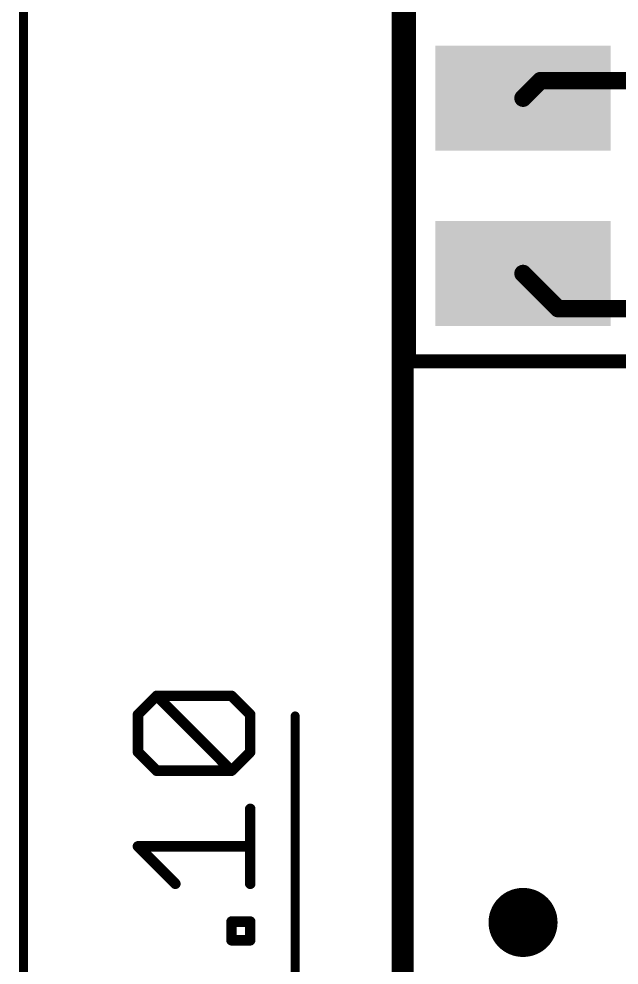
# Model space of a CAD drawing. Extents: x -7.8 to 82.2, y -8.5 to 61.7.
# Drawn here: x -5.53 to 3.17, y 6.49 to 20.2 of the extents above; entities that cross this region are included whole.
import ezdxf

# ---------------------------------------------------------------- set-up
doc = ezdxf.new("R2010")
doc.units = 0
for name, color, linetype in [('1', 12, 'CONTINUOUS'), ('16', 132, 'CONTINUOUS'), ('20', 53, 'CONTINUOUS'), ('21', 40, 'CONTINUOUS'), ('23', 40, 'CONTINUOUS'), ('47', 253, 'CONTINUOUS')]:
    doc.layers.add(name, color=color, linetype=linetype)

# ---------------------------------------------------------------- blocks, each defined once
blk = doc.blocks.new('PIE')
at = {"const_width": 0.5}
blk.add_lwpolyline([(0, -0.25, 1), (0, 0.25, 1), (0, -0.25)], format="xyb", dxfattribs=at)
blk = doc.blocks.new('RECT')
blk.add_solid([(-0.5, -0.5), (0.5, -0.5), (-0.5, 0.5), (0.5, 0.5)])

msp = doc.modelspace()

# ---------------------------------------------------------------- linework, layer by layer
at = {"layer": '1', "const_width": 0.254}
for points in [[(0.127, 41.91), (0, 0)], [(1.778, 19.05), (2.032, 19.304)], [(2.032, 19.304), (5.842, 19.304)], [(1.778, 16.51), (2.286, 16.002)], [(2.286, 16.002), (6.096, 16.002)]]:
    msp.add_lwpolyline(points, dxfattribs=at)
at = {"layer": '1', "const_width": 0.127}
for points in [[(2.032, 19.3675, 1), (2.032, 19.2405)], [(2.0769, 19.2591, 1), (1.9871, 19.3489)], [(1.7331, 19.0949, 1), (1.8229, 19.0051)], [(1.8229, 16.5549, 1), (1.7331, 16.4651)], [(2.286, 16.0655, 1), (2.286, 15.9385)], [(2.2411, 15.9571, 1), (2.3309, 16.0469)]]:
    msp.add_lwpolyline(points, format="xyb", dxfattribs=at)
at = {"layer": '16', "const_width": 0.254}
msp.add_lwpolyline([(0, 41.91), (0, 0)], dxfattribs=at)
at = {"layer": '20'}
msp.add_line((0, 2.54), (0, 50.038), dxfattribs=at)
at = {"layer": '21', "const_width": 0.2032}
for points in [[(0.127, 15.24), (0.127, 45.72)], [(4.191, 15.24), (0.127, 15.24)]]:
    msp.add_lwpolyline(points, dxfattribs=at)
at = {"layer": '21', "const_width": 0.1016}
for points in [[(0.127, 15.2908, 1), (0.127, 15.1892)], [(0.0762, 15.24, 1), (0.1778, 15.24)]]:
    msp.add_lwpolyline(points, format="xyb", dxfattribs=at)
at = {"layer": '23'}
msp.add_point((1.778, 7.112), dxfattribs=at)
at = {"layer": '47'}
for points, const_width in [([(-5.461, 0.065), (-5.461, 52.513)], 0.13), ([(0.127, 26.416), (0.127, -4.871)], 0.13), ([(0.127, 19.177), (0.127, -8.427)], 0.13), ([(-3.8017, 10.1226), (-3.5305, 10.3938)], 0.1524), ([(-3.5305, 10.3938), (-2.4459, 10.3938)], 0.1524), ([(-2.4459, 9.3091), (-3.5305, 10.3938)], 0.1524), ([(-2.4459, 10.3938), (-2.1747, 10.1226)], 0.1524), ([(-3.8017, 9.5803), (-3.8017, 10.1226)], 0.1524), ([(-2.1747, 10.1226), (-2.1747, 9.5803)], 0.1524), ([(-1.524, 2.605), (-1.524, 10.1028)], 0.13), ([(-3.5305, 9.3091), (-3.8017, 9.5803)], 0.1524), ([(-2.1747, 9.5803), (-2.4459, 9.3091)], 0.1524), ([(-2.4459, 9.3091), (-3.5305, 9.3091)], 0.1524), ([(-2.1747, 7.6719), (-2.1747, 8.7566)], 0.1524), ([(-3.2594, 7.6719), (-3.8017, 8.2143)], 0.1524), ([(-3.8017, 8.2143), (-2.1747, 8.2143)], 0.1524), ([(-2.4459, 6.8534), (-2.4459, 7.1245)], 0.1524), ([(-2.4459, 7.1245), (-2.1747, 7.1245)], 0.1524), ([(-2.1747, 7.1245), (-2.1747, 6.8534)], 0.1524), ([(-2.1747, 6.8534), (-2.4459, 6.8534)], 0.1524)]:
    msp.add_lwpolyline(points, dxfattribs=dict(at, const_width=const_width))
for points, const_width in [([(0.1595, 19.177, 1), (0.0945, 19.177)], 0.065), ([(-3.5036, 10.4207, 1), (-3.5575, 10.3668)], 0.0762), ([(-3.5305, 10.4319, 1), (-3.5305, 10.3557)], 0.0762), ([(-3.5036, 10.3668, 1), (-3.5575, 10.4207)], 0.0762), ([(-2.4189, 10.4207, 1), (-2.4728, 10.3668)], 0.0762), ([(-2.4459, 10.3557, 1), (-2.4459, 10.4319)], 0.0762), ([(-3.7636, 10.1226, 1), (-3.8398, 10.1226)], 0.0762), ([(-3.8286, 10.1495, 1), (-3.7747, 10.0956)], 0.0762), ([(-2.1366, 10.1226, 1), (-2.2128, 10.1226)], 0.0762), ([(-2.2016, 10.0956, 1), (-2.1478, 10.1495)], 0.0762), ([(-1.4915, 10.1028, 1), (-1.5565, 10.1028)], 0.065), ([(-3.7747, 9.6072, 1), (-3.8286, 9.5533)], 0.0762), ([(-3.8398, 9.5803, 1), (-3.7636, 9.5803)], 0.0762), ([(-2.2128, 9.5803, 1), (-2.1366, 9.5803)], 0.0762), ([(-2.1478, 9.5533, 1), (-2.2016, 9.6072)], 0.0762), ([(-3.5305, 9.3472, 1), (-3.5305, 9.271)], 0.0762), ([(-3.5575, 9.2821, 1), (-3.5036, 9.336)], 0.0762), ([(-2.4728, 9.336, 1), (-2.4189, 9.2821)], 0.0762), ([(-2.4728, 9.2821, 1), (-2.4189, 9.336)], 0.0762), ([(-2.4459, 9.271, 1), (-2.4459, 9.3472)], 0.0762), ([(-2.1366, 8.7566, 1), (-2.2128, 8.7566)], 0.0762), ([(-3.7747, 8.2412, 1), (-3.8286, 8.1873)], 0.0762), ([(-3.8017, 8.2524, 1), (-3.8017, 8.1762)], 0.0762), ([(-2.1747, 8.1762, 1), (-2.1747, 8.2524)], 0.0762), ([(-3.2863, 7.645, 1), (-3.2324, 7.6989)], 0.0762), ([(-2.2128, 7.6719, 1), (-2.1366, 7.6719)], 0.0762), ([(-2.4078, 7.1245, 1), (-2.484, 7.1245)], 0.0762), ([(-2.4459, 7.1626, 1), (-2.4459, 7.0864)], 0.0762), ([(-2.1366, 7.1245, 1), (-2.2128, 7.1245)], 0.0762), ([(-2.1747, 7.0864, 1), (-2.1747, 7.1626)], 0.0762), ([(-2.4459, 6.8915, 1), (-2.4459, 6.8153)], 0.0762), ([(-2.484, 6.8534, 1), (-2.4078, 6.8534)], 0.0762), ([(-2.2128, 6.8534, 1), (-2.1366, 6.8534)], 0.0762), ([(-2.1747, 6.8153, 1), (-2.1747, 6.8915)], 0.0762)]:
    msp.add_lwpolyline(points, format="xyb", dxfattribs=dict(at, const_width=const_width))

# ---------------------------------------------------------------- block references
at = {"layer": '1', "xscale": 2.54, "yscale": 1.524}
msp.add_blockref('RECT', (1.778, 19.05), dxfattribs=at)
at = {"layer": '1', "xscale": 2.54, "yscale": 1.524, "rotation": 180}
msp.add_blockref('RECT', (1.778, 16.51), dxfattribs=at)
at = {"layer": '1'}
msp.add_blockref('PIE', (1.778, 7.112), dxfattribs=at)

doc.saveas('drawing.dxf')
